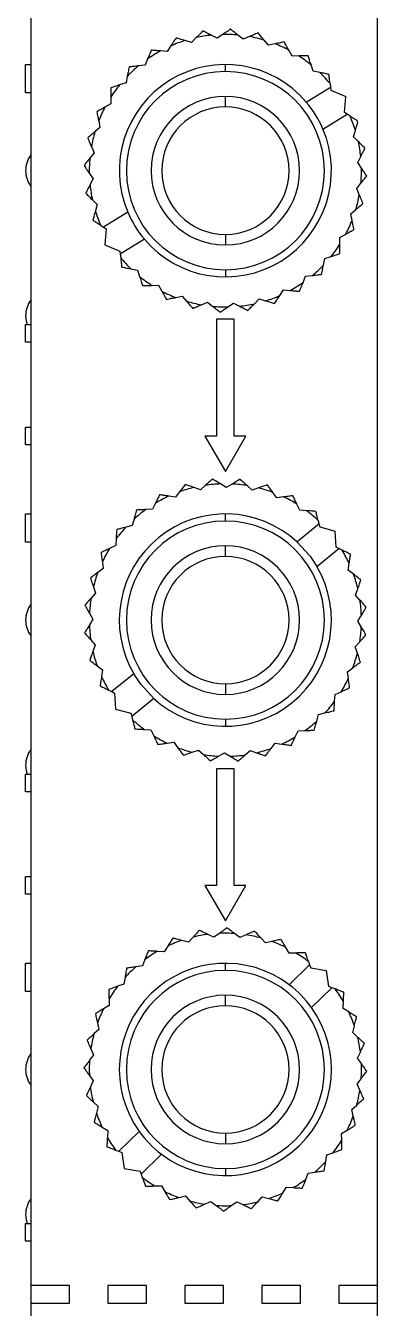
# Model space of a CAD drawing. Extents: x 280 to 292, y 410 to 538.
# Drawn here: x 282.21 to 292.16, y 473.71 to 509.96 of the extents above; entities that cross this region are included whole.
import ezdxf

# ---------------------------------------------------------------- set-up
doc = ezdxf.new("R2010")
doc.units = 0
doc.layers.get('0').update_dxf_attribs({"linetype": 'CONTINUOUS'})

msp = doc.modelspace()

# ---------------------------------------------------------------- linework, layer by layer
at = {"color": 7, "linetype": 'CONTINUOUS'}
for p, q in [((282.356, 535.114), (282.356, 474.364)), ((292.156, 474.364), (292.156, 535.114)), ((287.625, 509.607), (287.456, 509.693)), ((287.783, 509.713), (287.625, 509.607)), ((288.36, 509.58), (288.21, 509.697)), ((286.316, 509.392), (286.21, 509.234)), ((286.9, 509.49), (286.716, 509.541)), ((287.033, 509.625), (286.9, 509.49)), ((288.535, 509.653), (288.36, 509.58)), ((289.075, 509.41), (288.952, 509.554)), ((289.262, 509.448), (289.075, 509.41)), ((285.657, 509.024), (285.585, 508.848)), ((286.21, 509.234), (286.021, 509.248)), ((289.744, 509.104), (289.65, 509.27)), ((289.934, 509.105), (289.744, 509.104)), ((282.206, 508.064), (282.206, 508.864)), ((282.206, 508.864), (282.356, 508.864)), ((285.585, 508.848), (285.396, 508.825)), ((287.856, 508.664), (287.856, 508.864)), ((290.339, 508.673), (290.28, 508.854)), ((290.526, 508.637), (290.339, 508.673)), ((285.046, 508.348), (284.865, 508.289)), ((285.082, 508.534), (285.046, 508.348)), ((290.145, 507.803), (290.829, 508.225)), ((290.817, 508.324), (290.829, 508.225)), ((290.829, 508.225), (290.84, 508.135)), ((282.356, 508.064), (282.206, 508.064)), ((284.615, 507.942), (284.616, 507.752)), ((287.856, 507.664), (287.856, 507.964)), ((290.84, 508.135), (291.261, 507.962)), ((291.225, 507.509), (291.261, 507.962)), ((284.616, 507.752), (284.45, 507.659)), ((291.301, 507.459), (291.225, 507.509)), ((284.272, 507.27), (284.309, 507.083)), ((290.617, 507.037), (291.301, 507.459)), ((291.384, 507.404), (291.301, 507.459)), ((284.309, 507.083), (284.165, 506.96)), ((291.482, 506.82), (291.533, 507.003)), ((291.617, 506.686), (291.482, 506.82)), ((284.066, 506.544), (284.14, 506.368)), ((284.14, 506.368), (284.022, 506.219)), ((291.599, 506.094), (291.685, 506.264)), ((291.705, 505.936), (291.599, 506.094)), ((284.006, 505.791), (284.113, 505.633)), ((284.113, 505.633), (284.026, 505.464)), ((291.572, 505.359), (291.689, 505.509)), ((291.645, 505.184), (291.572, 505.359)), ((284.094, 505.042), (284.23, 504.908)), ((284.23, 504.908), (284.178, 504.725)), ((285.094, 504.691), (284.41, 504.269)), ((291.402, 504.644), (291.546, 504.768)), ((291.44, 504.458), (291.402, 504.644)), ((284.327, 504.324), (284.41, 504.269)), ((284.41, 504.269), (284.486, 504.219)), ((284.486, 504.219), (284.45, 503.765)), ((285.567, 503.924), (284.882, 503.503)), ((287.856, 504.064), (287.856, 503.764)), ((291.096, 503.976), (291.262, 504.069)), ((291.096, 503.785), (291.096, 503.976)), ((284.45, 503.765), (284.871, 503.593)), ((284.871, 503.593), (284.882, 503.503)), ((284.882, 503.503), (284.894, 503.404)), ((290.629, 503.193), (290.665, 503.38)), ((290.665, 503.38), (290.846, 503.439)), ((285.185, 503.091), (285.372, 503.054)), ((285.372, 503.054), (285.431, 502.873)), ((287.856, 503.064), (287.856, 502.864)), ((290.054, 502.703), (290.127, 502.88)), ((290.127, 502.88), (290.315, 502.902)), ((285.777, 502.623), (285.968, 502.624)), ((285.968, 502.624), (286.061, 502.458)), ((289.396, 502.335), (289.501, 502.494)), ((289.501, 502.494), (289.69, 502.479)), ((286.45, 502.28), (286.636, 502.318)), ((286.636, 502.318), (286.76, 502.173)), ((287.176, 502.074), (287.351, 502.148)), ((287.351, 502.148), (287.501, 502.03)), ((287.928, 502.014), (288.086, 502.121)), ((288.086, 502.121), (288.255, 502.035)), ((288.678, 502.103), (288.812, 502.238)), ((288.812, 502.238), (288.995, 502.186)), ((282.206, 501.014), (282.206, 501.514)), ((282.206, 501.514), (282.356, 501.514)), ((288.106, 501.664), (287.606, 501.664)), ((287.606, 501.664), (287.606, 498.364)), ((288.106, 498.364), (288.106, 501.664)), ((282.356, 501.014), (282.206, 501.014)), ((282.206, 498.114), (282.206, 498.614)), ((282.206, 498.614), (282.356, 498.614)), ((282.356, 498.114), (282.206, 498.114)), ((287.606, 498.364), (287.278, 498.364)), ((287.278, 498.364), (287.856, 497.364)), ((287.856, 497.364), (288.433, 498.364)), ((288.433, 498.364), (288.106, 498.364)), ((287.294, 496.972), (287.151, 496.847)), ((287.883, 496.914), (287.719, 497.011)), ((288.047, 497.009), (287.883, 496.914)), ((286.446, 496.639), (286.257, 496.666)), ((286.561, 496.79), (286.446, 496.639)), ((287.151, 496.847), (286.971, 496.911)), ((288.614, 496.836), (288.473, 496.964)), ((288.794, 496.898), (288.614, 496.836)), ((289.316, 496.618), (289.202, 496.771)), ((289.504, 496.643), (289.316, 496.618)), ((285.795, 496.297), (285.605, 496.287)), ((285.879, 496.467), (285.795, 496.297)), ((289.961, 496.267), (289.88, 496.439)), ((290.151, 496.254), (289.961, 496.267)), ((282.206, 495.364), (282.206, 496.164)), ((282.206, 496.164), (282.356, 496.164)), ((285.272, 496.018), (285.223, 495.834)), ((287.856, 495.964), (287.856, 496.164)), ((289.879, 495.379), (290.504, 495.884)), ((290.48, 495.981), (290.504, 495.884)), ((290.504, 495.884), (290.526, 495.796)), ((285.223, 495.834), (285.039, 495.788)), ((290.526, 495.796), (290.966, 495.679)), ((290.989, 495.225), (290.966, 495.679)), ((282.356, 495.364), (282.206, 495.364)), ((284.753, 495.27), (284.581, 495.188)), ((284.765, 495.459), (284.753, 495.27)), ((287.856, 494.964), (287.856, 495.264)), ((290.445, 494.679), (291.07, 495.184)), ((291.07, 495.184), (290.989, 495.225)), ((291.159, 495.141), (291.07, 495.184)), ((284.376, 494.812), (284.401, 494.624)), ((284.401, 494.624), (284.249, 494.51)), ((291.33, 494.574), (291.358, 494.762)), ((291.481, 494.458), (291.33, 494.574)), ((284.122, 494.102), (284.183, 493.922)), ((284.183, 493.922), (284.055, 493.781)), ((291.539, 493.869), (291.603, 494.048)), ((291.664, 493.726), (291.539, 493.869)), ((284.01, 493.356), (284.106, 493.191)), ((284.106, 493.191), (284.008, 493.028)), ((291.605, 493.137), (291.703, 493.3)), ((291.701, 492.972), (291.605, 493.137)), ((284.047, 492.602), (284.172, 492.459)), ((284.172, 492.459), (284.108, 492.28)), ((291.528, 492.406), (291.656, 492.547)), ((291.59, 492.226), (291.528, 492.406)), ((284.23, 491.869), (284.381, 491.754)), ((284.381, 491.754), (284.353, 491.566)), ((285.266, 491.649), (284.641, 491.143)), ((291.31, 491.704), (291.462, 491.817)), ((291.335, 491.515), (291.31, 491.704)), ((284.552, 491.187), (284.641, 491.143)), ((287.856, 491.364), (287.856, 491.064)), ((284.641, 491.143), (284.723, 491.103)), ((284.723, 491.103), (284.745, 490.649)), ((285.832, 490.949), (285.207, 490.443)), ((290.946, 490.868), (290.958, 491.058)), ((290.958, 491.058), (291.13, 491.139)), ((284.745, 490.649), (285.185, 490.531)), ((285.185, 490.531), (285.207, 490.443)), ((290.439, 490.309), (290.488, 490.493)), ((290.488, 490.493), (290.673, 490.539)), ((285.207, 490.443), (285.231, 490.347)), ((287.856, 490.364), (287.856, 490.164)), ((285.56, 490.073), (285.75, 490.061)), ((285.75, 490.061), (285.831, 489.889)), ((289.832, 489.86), (289.916, 490.031)), ((289.916, 490.031), (290.106, 490.04)), ((286.207, 489.685), (286.396, 489.71)), ((286.396, 489.71), (286.509, 489.557)), ((286.917, 489.43), (287.097, 489.491)), ((287.097, 489.491), (287.239, 489.364)), ((287.664, 489.319), (287.828, 489.414)), ((287.828, 489.414), (287.992, 489.316)), ((288.418, 489.355), (288.561, 489.481)), ((288.561, 489.481), (288.74, 489.417)), ((289.15, 489.538), (289.266, 489.689)), ((289.266, 489.689), (289.454, 489.661)), ((282.206, 488.314), (282.206, 488.814)), ((282.206, 488.814), (282.356, 488.814)), ((287.606, 488.964), (287.606, 485.664)), ((288.106, 488.964), (287.606, 488.964)), ((288.106, 485.664), (288.106, 488.964)), ((282.356, 488.314), (282.206, 488.314)), ((282.206, 485.414), (282.206, 485.914)), ((282.206, 485.914), (282.356, 485.914)), ((282.356, 485.414), (282.206, 485.414)), ((287.606, 485.664), (287.278, 485.664)), ((287.278, 485.664), (287.856, 484.664)), ((287.856, 484.664), (288.433, 485.664)), ((288.433, 485.664), (288.106, 485.664)), ((287.688, 484.31), (287.533, 484.2)), ((288.268, 484.191), (288.116, 484.305)), ((286.229, 483.953), (286.128, 483.792)), ((286.81, 484.065), (286.626, 484.112)), ((286.941, 484.204), (286.81, 484.065)), ((287.533, 484.2), (287.361, 484.282)), ((288.442, 484.269), (288.268, 484.191)), ((288.987, 484.039), (288.86, 484.18)), ((289.173, 484.081), (288.987, 484.039)), ((285.579, 483.569), (285.512, 483.391)), ((286.128, 483.792), (285.938, 483.802)), ((289.663, 483.749), (289.566, 483.913)), ((289.853, 483.755), (289.663, 483.749)), ((282.206, 482.664), (282.206, 483.464)), ((282.206, 483.464), (282.356, 483.464)), ((285.512, 483.391), (285.323, 483.364)), ((287.856, 483.264), (287.856, 483.464)), ((289.664, 482.858), (290.239, 483.419)), ((290.206, 483.513), (290.239, 483.419)), ((290.239, 483.419), (290.269, 483.334)), ((290.269, 483.334), (290.718, 483.258)), ((290.783, 482.808), (290.718, 483.258)), ((284.986, 482.877), (284.806, 482.814)), ((285.017, 483.065), (284.986, 482.877)), ((282.356, 482.664), (282.206, 482.664)), ((287.856, 482.264), (287.856, 482.564)), ((290.292, 482.214), (290.868, 482.775)), ((290.868, 482.775), (290.783, 482.808)), ((290.961, 482.74), (290.868, 482.775)), ((284.57, 482.271), (284.406, 482.174)), ((284.564, 482.461), (284.57, 482.271)), ((291.184, 482.192), (291.194, 482.382)), ((291.345, 482.09), (291.184, 482.192)), ((284.238, 481.781), (284.28, 481.595)), ((284.28, 481.595), (284.139, 481.468)), ((291.457, 481.509), (291.504, 481.693)), ((291.595, 481.378), (291.457, 481.509)), ((284.05, 481.05), (284.128, 480.876)), ((284.128, 480.876), (284.014, 480.724)), ((291.592, 480.786), (291.674, 480.958)), ((291.702, 480.631), (291.592, 480.786)), ((284.009, 480.296), (284.119, 480.141)), ((284.119, 480.141), (284.037, 479.97)), ((291.583, 480.051), (291.697, 480.204)), ((291.661, 479.878), (291.583, 480.051)), ((284.116, 479.549), (284.254, 479.419)), ((284.254, 479.419), (284.207, 479.234)), ((291.431, 479.332), (291.572, 479.459)), ((291.473, 479.147), (291.431, 479.332)), ((284.366, 478.837), (284.527, 478.736)), ((284.527, 478.736), (284.517, 478.546)), ((285.419, 478.714), (284.843, 478.152)), ((287.856, 478.664), (287.856, 478.364)), ((291.141, 478.656), (291.305, 478.753)), ((291.147, 478.466), (291.141, 478.656)), ((284.751, 478.188), (284.843, 478.152)), ((284.843, 478.152), (284.928, 478.12)), ((284.928, 478.12), (284.993, 477.67)), ((286.047, 478.07), (285.472, 477.508)), ((290.694, 477.862), (290.725, 478.05)), ((290.725, 478.05), (290.905, 478.113)), ((284.993, 477.67), (285.442, 477.594)), ((285.442, 477.594), (285.472, 477.508)), ((285.472, 477.508), (285.505, 477.414)), ((287.856, 477.664), (287.856, 477.464)), ((290.132, 477.359), (290.199, 477.537)), ((290.199, 477.537), (290.388, 477.564)), ((285.858, 477.173), (286.048, 477.178)), ((286.048, 477.178), (286.145, 477.014)), ((289.482, 476.974), (289.583, 477.135)), ((289.583, 477.135), (289.773, 477.125)), ((286.538, 476.846), (286.724, 476.889)), ((286.724, 476.889), (286.851, 476.747)), ((287.269, 476.659), (287.443, 476.737)), ((287.443, 476.737), (287.595, 476.623)), ((288.023, 476.617), (288.178, 476.728)), ((288.178, 476.728), (288.35, 476.646)), ((288.77, 476.724), (288.901, 476.862)), ((288.901, 476.862), (289.085, 476.815)), ((282.206, 475.614), (282.206, 476.114)), ((282.206, 476.114), (282.356, 476.114)), ((282.356, 475.614), (282.206, 475.614)), ((283.444, 474.364), (282.356, 474.364)), ((282.356, 474.364), (282.356, 473.864)), ((283.444, 473.864), (283.444, 474.364)), ((285.622, 474.364), (284.533, 474.364)), ((284.533, 474.364), (284.533, 473.864)), ((285.622, 473.864), (285.622, 474.364)), ((287.8, 474.364), (286.711, 474.364)), ((286.711, 474.364), (286.711, 473.864)), ((287.8, 473.864), (287.8, 474.364)), ((289.978, 474.364), (288.889, 474.364)), ((288.889, 474.364), (288.889, 473.864)), ((289.978, 473.864), (289.978, 474.364)), ((292.156, 474.364), (291.067, 474.364)), ((291.067, 474.364), (291.067, 473.864)), ((292.156, 473.864), (292.156, 474.364)), ((282.356, 473.864), (283.444, 473.864)), ((282.356, 473.864), (282.356, 413.114)), ((284.533, 473.864), (285.622, 473.864)), ((286.711, 473.864), (287.8, 473.864)), ((288.889, 473.864), (289.978, 473.864)), ((291.067, 473.864), (292.156, 473.864)), ((292.156, 413.114), (292.156, 473.864))]:
    msp.add_line(p, q, dxfattribs=at)
at = {"color": 7, "linetype": 'CONTINUOUS', "flags": 128}
for points in [[(282.206, 501.764), (282.22, 501.617), (282.248, 501.514)], [(289.879, 495.379), (290.25, 494.972), (290.445, 494.679)], [(285.832, 490.949), (285.462, 491.356), (285.266, 491.649)], [(282.206, 489.064), (282.22, 488.917), (282.248, 488.814)], [(282.206, 476.364), (282.22, 476.217), (282.248, 476.114)]]:
    msp.add_lwpolyline(points, dxfattribs=at)
at = {"color": 7, "linetype": 'CONTINUOUS'}
for centre, radius, start, end in [((287.856, 505.864), 3.85, 95.9617, 102.3295), ((287.856, 505.864), 3.85, 84.7117, 91.0795), ((287.856, 505.864), 3.85, 107.2117, 113.5795), ((287.856, 505.864), 3.85, 73.4617, 79.8295), ((287.856, 505.864), 3.85, 62.2117, 68.5795), ((287.856, 505.864), 3.85, 118.4617, 124.8295), ((287.856, 505.864), 3.85, 50.9617, 57.3295), ((287.856, 505.864), 3, 40.2725, 203.0186), ((287.856, 505.864), 2.8, 90, 270), ((287.856, 505.864), 3.85, 129.7117, 136.0795), ((287.856, 505.864), 2.8, 270, 90), ((287.856, 505.864), 3.85, 39.7117, 46.0795), ((287.856, 505.864), 3.85, 140.9617, 147.3295), ((287.856, 505.864), 2.1, 90, 270), ((287.856, 505.864), 2.1, 270, 90), ((287.856, 505.864), 3.85, 152.2117, 158.5795), ((287.856, 505.864), 1.8, 90, 270), ((287.856, 505.864), 1.8, 270, 90), ((287.856, 505.864), 3, 23.0186, 40.2725), ((287.856, 505.864), 3.85, 17.2117, 23.5795), ((287.856, 505.864), 3.85, 163.4617, 169.8295), ((287.856, 505.864), 3, 220.2725, 23.0186), ((287.856, 505.864), 3.85, 5.9617, 12.3295), ((282.956, 505.864), 0.75, 143.1301, 180), ((287.856, 505.864), 3.85, 174.7117, 181.0795), ((282.956, 505.864), 0.75, 180, 216.8699), ((287.856, 505.864), 3.85, 354.7117, 1.0795), ((287.856, 505.864), 3.85, 185.9617, 192.3295), ((287.856, 505.864), 3.85, 343.4617, 349.8295), ((287.856, 505.864), 3.85, 197.2117, 203.5795), ((287.856, 505.864), 3, 203.0186, 220.2725), ((287.856, 505.864), 3.85, 332.2117, 338.5795), ((287.856, 505.864), 3.85, 320.9617, 327.3295), ((287.856, 505.864), 3.85, 219.7117, 226.0795), ((287.856, 505.864), 3.85, 309.7117, 316.0795), ((287.856, 505.864), 3.85, 230.9617, 237.3295), ((287.856, 505.864), 3.85, 242.2117, 248.5795), ((287.856, 505.864), 3.85, 298.4617, 304.8295), ((282.956, 501.764), 0.75, 143.1301, 180), ((287.856, 505.864), 3.85, 253.4617, 259.8295), ((287.856, 505.864), 3.85, 275.9617, 282.3295), ((287.856, 505.864), 3.85, 287.2117, 293.5795), ((287.856, 505.864), 3.85, 264.7117, 271.0795), ((287.856, 493.164), 3.85, 92.0272, 98.3949), ((287.856, 493.164), 3.85, 80.7772, 87.1449), ((287.856, 493.164), 3.85, 114.5272, 120.8949), ((287.856, 493.164), 3.85, 103.2772, 109.6449), ((287.856, 493.164), 3.85, 69.5272, 75.8949), ((287.856, 493.164), 3.85, 58.2772, 64.6449), ((287.856, 493.164), 3.85, 125.7772, 132.1449), ((287.856, 493.164), 3.85, 47.0272, 53.3949), ((287.856, 493.164), 3, 47.588, 210.3341), ((287.856, 493.164), 2.8, 90, 270), ((287.856, 493.164), 2.8, 270, 90), ((287.856, 493.164), 3.85, 137.0272, 143.3949), ((287.856, 493.164), 3.85, 148.2772, 154.6449), ((287.856, 493.164), 2.1, 90, 270), ((287.856, 493.164), 2.1, 270, 90), ((287.856, 493.164), 1.8, 90, 270), ((287.856, 493.164), 1.8, 270, 90), ((287.856, 493.164), 3.85, 24.5272, 30.8949), ((287.856, 493.164), 3.85, 159.5272, 165.8949), ((287.856, 493.164), 3, 227.588, 30.3341), ((287.856, 493.164), 3.85, 13.2772, 19.6449), ((287.856, 493.164), 3.85, 170.7772, 177.1449), ((287.856, 493.164), 3.85, 2.0272, 8.3949), ((282.956, 493.164), 0.75, 143.1301, 180), ((282.956, 493.164), 0.75, 180, 216.8699), ((287.856, 493.164), 3.85, 182.0272, 188.3949), ((287.856, 493.164), 3.85, 350.7772, 357.1449), ((287.856, 493.164), 3.85, 193.2772, 199.6449), ((287.856, 493.164), 3.85, 339.5272, 345.8949), ((287.856, 493.164), 3.85, 204.5272, 210.8949), ((287.856, 493.164), 3.85, 328.2772, 334.6449), ((287.856, 493.164), 3.85, 317.0272, 323.3949), ((287.856, 493.164), 3.85, 227.0272, 233.3949), ((287.856, 493.164), 3.85, 305.7772, 312.1449), ((287.856, 493.164), 3.85, 238.2772, 244.6449), ((287.856, 493.164), 3.85, 294.5272, 300.8949), ((282.956, 489.064), 0.75, 143.1301, 180), ((287.856, 493.164), 3.85, 249.5272, 255.8949), ((287.856, 493.164), 3.85, 260.7772, 267.1449), ((287.856, 493.164), 3.85, 283.2772, 289.6449), ((287.856, 493.164), 3.85, 272.0272, 278.3949), ((287.856, 480.464), 3.85, 86.1256, 92.4933), ((287.856, 480.464), 3.85, 108.6256, 114.9933), ((287.856, 480.464), 3.85, 97.3756, 103.7433), ((287.856, 480.464), 3.85, 74.8756, 81.2433), ((287.856, 480.464), 3.85, 63.6256, 69.9933), ((287.856, 480.464), 3.85, 119.8756, 126.2433), ((287.856, 480.464), 3.85, 52.3756, 58.7433), ((287.856, 480.464), 3, 52.9364, 215.6825), ((287.856, 480.464), 3.85, 131.1256, 137.4933), ((287.856, 480.464), 2.8, 90, 270), ((287.856, 480.464), 2.8, 270, 90), ((287.856, 480.464), 3, 35.6825, 52.9364), ((287.856, 480.464), 3.85, 142.3756, 148.7433), ((287.856, 480.464), 2.1, 90, 270), ((287.856, 480.464), 2.1, 270, 90), ((287.856, 480.464), 3.85, 29.8756, 36.2433), ((287.856, 480.464), 3.85, 153.6256, 159.9933), ((287.856, 480.464), 3, 232.9364, 35.6825), ((287.856, 480.464), 1.8, 90, 270), ((287.856, 480.464), 1.8, 270, 90), ((287.856, 480.464), 3.85, 18.6256, 24.9933), ((287.856, 480.464), 3.85, 164.8756, 171.2433), ((287.856, 480.464), 3.85, 7.3756, 13.7433), ((282.956, 480.464), 0.75, 143.1301, 180), ((287.856, 480.464), 3.85, 176.1256, 182.4933), ((282.956, 480.464), 0.75, 180, 216.8699), ((287.856, 480.464), 3.85, 356.1256, 2.4933), ((287.856, 480.464), 3.85, 187.3756, 193.7433), ((287.856, 480.464), 3.85, 344.8756, 351.2433), ((287.856, 480.464), 3.85, 198.6256, 204.9933), ((287.856, 480.464), 3.85, 333.6256, 339.9933), ((287.856, 480.464), 3.85, 209.8756, 216.2433), ((287.856, 480.464), 3, 215.6825, 232.9364), ((287.856, 480.464), 3.85, 322.3756, 328.7433), ((287.856, 480.464), 3.85, 311.1256, 317.4933), ((287.856, 480.464), 3.85, 232.3756, 238.7433), ((287.856, 480.464), 3.85, 299.8756, 306.2433), ((282.956, 476.364), 0.75, 143.1301, 180), ((287.856, 480.464), 3.85, 243.6256, 249.9933), ((287.856, 480.464), 3.85, 254.8756, 261.2433), ((287.856, 480.464), 3.85, 277.3756, 283.7433), ((287.856, 480.464), 3.85, 288.6256, 294.9933), ((287.856, 480.464), 3.85, 266.1256, 272.4933)]:
    msp.add_arc(centre, radius, start, end, dxfattribs=at)
for points, knots in [([(287.22, 509.813), (287.185, 509.778), (287.123, 509.716), (287.061, 509.652), (287.033, 509.625)], [0, 0, 0, 0, 0.565505, 1, 1, 1, 1]), ([(287.456, 509.693), (287.412, 509.715), (287.333, 509.756), (287.255, 509.795), (287.22, 509.813)], [0, 0, 0, 0, 0.554474, 1, 1, 1, 1]), ([(288.002, 509.861), (287.961, 509.833), (287.889, 509.784), (287.815, 509.735), (287.783, 509.713)], [0, 0, 0, 0, 0.565505, 1, 1, 1, 1]), ([(288.21, 509.697), (288.172, 509.728), (288.102, 509.783), (288.033, 509.837), (288.002, 509.861)], [0, 0, 0, 0, 0.554474, 1, 1, 1, 1]), ([(288.779, 509.756), (288.734, 509.736), (288.653, 509.703), (288.571, 509.668), (288.535, 509.653)], [0, 0, 0, 0, 0.565505, 1, 1, 1, 1]), ([(288.952, 509.554), (288.919, 509.592), (288.862, 509.659), (288.805, 509.726), (288.779, 509.756)], [0, 0, 0, 0, 0.5544743, 1, 1, 1, 1]), ([(286.462, 509.613), (286.434, 509.572), (286.386, 509.499), (286.337, 509.425), (286.316, 509.392)], [0, 0, 0, 0, 0.565505, 1, 1, 1, 1]), ([(286.716, 509.541), (286.669, 509.555), (286.583, 509.579), (286.499, 509.602), (286.462, 509.613)], [0, 0, 0, 0, 0.554474, 1, 1, 1, 1]), ([(289.521, 509.501), (289.472, 509.491), (289.387, 509.473), (289.299, 509.456), (289.262, 509.448)], [0, 0, 0, 0, 0.565505, 1, 1, 1, 1]), ([(289.65, 509.27), (289.626, 509.313), (289.583, 509.39), (289.54, 509.467), (289.521, 509.501)], [0, 0, 0, 0, 0.554474, 1, 1, 1, 1]), ([(285.757, 509.269), (285.738, 509.223), (285.705, 509.142), (285.671, 509.06), (285.657, 509.024)], [0, 0, 0, 0, 0.565505, 1, 1, 1, 1]), ([(286.021, 509.248), (285.972, 509.252), (285.883, 509.259), (285.796, 509.266), (285.757, 509.269)], [0, 0, 0, 0, 0.554474, 1, 1, 1, 1]), ([(290.198, 509.106), (290.149, 509.106), (290.061, 509.105), (289.972, 509.105), (289.934, 509.105)], [0, 0, 0, 0, 0.565505, 1, 1, 1, 1]), ([(290.28, 508.854), (290.265, 508.901), (290.238, 508.985), (290.211, 509.069), (290.198, 509.106)], [0, 0, 0, 0, 0.5544743, 1, 1, 1, 1]), ([(285.133, 508.794), (285.123, 508.746), (285.107, 508.66), (285.09, 508.572), (285.082, 508.534)], [0, 0, 0, 0, 0.5655049, 1, 1, 1, 1]), ([(285.396, 508.825), (285.347, 508.82), (285.259, 508.809), (285.172, 508.799), (285.133, 508.794)], [0, 0, 0, 0, 0.554474, 1, 1, 1, 1]), ([(290.786, 508.586), (290.737, 508.596), (290.651, 508.613), (290.564, 508.63), (290.526, 508.637)], [0, 0, 0, 0, 0.565505, 1, 1, 1, 1]), ([(290.817, 508.324), (290.811, 508.373), (290.801, 508.461), (290.791, 508.548), (290.786, 508.586)], [0, 0, 0, 0, 0.554474, 1, 1, 1, 1]), ([(284.865, 508.289), (284.818, 508.273), (284.734, 508.246), (284.651, 508.219), (284.614, 508.207)], [0, 0, 0, 0, 0.554474, 1, 1, 1, 1]), ([(284.614, 508.207), (284.614, 508.157), (284.614, 508.07), (284.615, 507.981), (284.615, 507.942)], [0, 0, 0, 0, 0.565505, 1, 1, 1, 1]), ([(284.45, 507.659), (284.407, 507.635), (284.329, 507.591), (284.253, 507.548), (284.219, 507.529)], [0, 0, 0, 0, 0.554474, 1, 1, 1, 1]), ([(284.219, 507.529), (284.229, 507.481), (284.246, 507.395), (284.264, 507.308), (284.272, 507.27)], [0, 0, 0, 0, 0.565505, 1, 1, 1, 1]), ([(291.605, 507.258), (291.564, 507.285), (291.49, 507.333), (291.416, 507.383), (291.384, 507.404)], [0, 0, 0, 0, 0.565505, 1, 1, 1, 1]), ([(291.533, 507.003), (291.547, 507.05), (291.571, 507.136), (291.594, 507.22), (291.605, 507.258)], [0, 0, 0, 0, 0.554474, 1, 1, 1, 1]), ([(284.165, 506.96), (284.127, 506.928), (284.06, 506.87), (283.993, 506.813), (283.964, 506.788)], [0, 0, 0, 0, 0.5544743, 1, 1, 1, 1]), ([(283.964, 506.788), (283.983, 506.742), (284.017, 506.661), (284.051, 506.579), (284.066, 506.544)], [0, 0, 0, 0, 0.565505, 1, 1, 1, 1]), ([(291.805, 506.5), (291.77, 506.534), (291.707, 506.596), (291.644, 506.659), (291.617, 506.686)], [0, 0, 0, 0, 0.565505, 1, 1, 1, 1]), ([(291.685, 506.264), (291.707, 506.308), (291.747, 506.387), (291.787, 506.465), (291.805, 506.5)], [0, 0, 0, 0, 0.554474, 1, 1, 1, 1]), ([(284.022, 506.219), (283.992, 506.18), (283.937, 506.11), (283.882, 506.041), (283.858, 506.011)], [0, 0, 0, 0, 0.554474, 1, 1, 1, 1]), ([(283.858, 506.011), (283.886, 505.97), (283.935, 505.897), (283.985, 505.823), (284.006, 505.791)], [0, 0, 0, 0, 0.565505, 1, 1, 1, 1]), ([(291.689, 505.509), (291.72, 505.548), (291.775, 505.617), (291.829, 505.686), (291.853, 505.717)], [0, 0, 0, 0, 0.554474, 1, 1, 1, 1]), ([(291.853, 505.717), (291.825, 505.758), (291.776, 505.831), (291.726, 505.904), (291.705, 505.936)], [0, 0, 0, 0, 0.565505, 1, 1, 1, 1]), ([(284.026, 505.464), (284.004, 505.42), (283.964, 505.341), (283.924, 505.263), (283.906, 505.228)], [0, 0, 0, 0, 0.554474, 1, 1, 1, 1]), ([(283.906, 505.228), (283.942, 505.193), (284.004, 505.131), (284.067, 505.069), (284.094, 505.042)], [0, 0, 0, 0, 0.5655049, 1, 1, 1, 1]), ([(291.747, 504.94), (291.728, 504.986), (291.694, 505.066), (291.66, 505.148), (291.645, 505.184)], [0, 0, 0, 0, 0.565505, 1, 1, 1, 1]), ([(284.178, 504.725), (284.165, 504.677), (284.141, 504.592), (284.117, 504.507), (284.106, 504.47)], [0, 0, 0, 0, 0.554474, 1, 1, 1, 1]), ([(291.546, 504.768), (291.584, 504.8), (291.651, 504.858), (291.718, 504.915), (291.747, 504.94)], [0, 0, 0, 0, 0.5544743, 1, 1, 1, 1]), ([(284.106, 504.47), (284.148, 504.442), (284.221, 504.394), (284.295, 504.345), (284.327, 504.324)], [0, 0, 0, 0, 0.565505, 1, 1, 1, 1]), ([(291.492, 504.198), (291.483, 504.247), (291.465, 504.333), (291.447, 504.42), (291.44, 504.458)], [0, 0, 0, 0, 0.565505, 1, 1, 1, 1]), ([(291.262, 504.069), (291.305, 504.093), (291.382, 504.136), (291.458, 504.179), (291.492, 504.198)], [0, 0, 0, 0, 0.554474, 1, 1, 1, 1]), ([(290.846, 503.439), (290.893, 503.454), (290.977, 503.482), (291.061, 503.509), (291.098, 503.521)], [0, 0, 0, 0, 0.554474, 1, 1, 1, 1]), ([(291.098, 503.521), (291.097, 503.57), (291.097, 503.658), (291.097, 503.747), (291.096, 503.785)], [0, 0, 0, 0, 0.565505, 1, 1, 1, 1]), ([(284.894, 503.404), (284.9, 503.355), (284.91, 503.267), (284.921, 503.18), (284.925, 503.141)], [0, 0, 0, 0, 0.554474, 1, 1, 1, 1]), ([(284.925, 503.141), (284.974, 503.132), (285.06, 503.115), (285.147, 503.098), (285.185, 503.091)], [0, 0, 0, 0, 0.5655049, 1, 1, 1, 1]), ([(290.578, 502.933), (290.588, 502.982), (290.604, 503.068), (290.621, 503.155), (290.629, 503.193)], [0, 0, 0, 0, 0.565505, 1, 1, 1, 1]), ([(285.431, 502.873), (285.446, 502.827), (285.473, 502.742), (285.501, 502.659), (285.513, 502.622)], [0, 0, 0, 0, 0.554474, 1, 1, 1, 1]), ([(290.315, 502.902), (290.364, 502.908), (290.453, 502.918), (290.54, 502.929), (290.578, 502.933)], [0, 0, 0, 0, 0.554474, 1, 1, 1, 1]), ([(285.513, 502.622), (285.562, 502.622), (285.65, 502.622), (285.739, 502.623), (285.777, 502.623)], [0, 0, 0, 0, 0.565505, 1, 1, 1, 1]), ([(286.061, 502.458), (286.085, 502.415), (286.128, 502.337), (286.171, 502.261), (286.19, 502.227)], [0, 0, 0, 0, 0.554474, 1, 1, 1, 1]), ([(289.69, 502.479), (289.739, 502.475), (289.828, 502.468), (289.915, 502.462), (289.954, 502.459)], [0, 0, 0, 0, 0.554474, 1, 1, 1, 1]), ([(289.954, 502.459), (289.973, 502.504), (290.006, 502.585), (290.04, 502.668), (290.054, 502.703)], [0, 0, 0, 0, 0.565505, 1, 1, 1, 1]), ([(286.19, 502.227), (286.239, 502.237), (286.325, 502.254), (286.412, 502.272), (286.45, 502.28)], [0, 0, 0, 0, 0.565505, 1, 1, 1, 1]), ([(286.76, 502.173), (286.792, 502.136), (286.849, 502.068), (286.906, 502.002), (286.932, 501.972)], [0, 0, 0, 0, 0.554474, 1, 1, 1, 1]), ([(286.932, 501.972), (286.977, 501.991), (287.058, 502.025), (287.14, 502.059), (287.176, 502.074)], [0, 0, 0, 0, 0.565505, 1, 1, 1, 1]), ([(288.491, 501.915), (288.526, 501.95), (288.588, 502.012), (288.65, 502.075), (288.678, 502.103)], [0, 0, 0, 0, 0.565505, 1, 1, 1, 1]), ([(288.995, 502.186), (289.042, 502.173), (289.128, 502.149), (289.212, 502.125), (289.25, 502.115)], [0, 0, 0, 0, 0.554474, 1, 1, 1, 1]), ([(289.25, 502.115), (289.277, 502.156), (289.325, 502.229), (289.374, 502.303), (289.396, 502.335)], [0, 0, 0, 0, 0.565505, 1, 1, 1, 1]), ([(287.501, 502.03), (287.539, 502), (287.609, 501.945), (287.678, 501.891), (287.709, 501.866)], [0, 0, 0, 0, 0.5544743, 1, 1, 1, 1]), ([(287.709, 501.866), (287.75, 501.894), (287.822, 501.943), (287.896, 501.993), (287.928, 502.014)], [0, 0, 0, 0, 0.565505, 1, 1, 1, 1]), ([(288.255, 502.035), (288.299, 502.012), (288.379, 501.972), (288.457, 501.932), (288.491, 501.915)], [0, 0, 0, 0, 0.554474, 1, 1, 1, 1]), ([(286.722, 497), (286.692, 496.96), (286.639, 496.891), (286.585, 496.82), (286.561, 496.79)], [0, 0, 0, 0, 0.565505, 1, 1, 1, 1]), ([(286.971, 496.911), (286.925, 496.927), (286.841, 496.957), (286.759, 496.987), (286.722, 497)], [0, 0, 0, 0, 0.554474, 1, 1, 1, 1]), ([(287.492, 497.147), (287.455, 497.115), (287.389, 497.057), (287.323, 496.998), (287.294, 496.972)], [0, 0, 0, 0, 0.565505, 1, 1, 1, 1]), ([(287.719, 497.011), (287.677, 497.037), (287.601, 497.082), (287.526, 497.127), (287.492, 497.147)], [0, 0, 0, 0, 0.5544743, 1, 1, 1, 1]), ([(288.276, 497.142), (288.234, 497.117), (288.158, 497.073), (288.081, 497.028), (288.047, 497.009)], [0, 0, 0, 0, 0.565505, 1, 1, 1, 1]), ([(288.473, 496.964), (288.436, 496.997), (288.37, 497.057), (288.305, 497.115), (288.276, 497.142)], [0, 0, 0, 0, 0.554474, 1, 1, 1, 1]), ([(289.044, 496.983), (288.997, 496.967), (288.915, 496.939), (288.83, 496.91), (288.794, 496.898)], [0, 0, 0, 0, 0.565505, 1, 1, 1, 1]), ([(289.202, 496.771), (289.173, 496.81), (289.12, 496.881), (289.068, 496.952), (289.044, 496.983)], [0, 0, 0, 0, 0.554474, 1, 1, 1, 1]), ([(285.996, 496.705), (285.974, 496.661), (285.935, 496.582), (285.896, 496.502), (285.879, 496.467)], [0, 0, 0, 0, 0.565505, 1, 1, 1, 1]), ([(286.257, 496.666), (286.209, 496.674), (286.121, 496.686), (286.034, 496.699), (285.996, 496.705)], [0, 0, 0, 0, 0.554474, 1, 1, 1, 1]), ([(289.767, 496.678), (289.718, 496.671), (289.631, 496.66), (289.543, 496.648), (289.504, 496.643)], [0, 0, 0, 0, 0.565505, 1, 1, 1, 1]), ([(289.88, 496.439), (289.859, 496.483), (289.821, 496.563), (289.783, 496.642), (289.767, 496.678)], [0, 0, 0, 0, 0.554474, 1, 1, 1, 1]), ([(285.34, 496.274), (285.328, 496.226), (285.305, 496.142), (285.282, 496.056), (285.272, 496.018)], [0, 0, 0, 0, 0.565505, 1, 1, 1, 1]), ([(285.605, 496.287), (285.556, 496.285), (285.467, 496.28), (285.379, 496.276), (285.34, 496.274)], [0, 0, 0, 0, 0.554474, 1, 1, 1, 1]), ([(290.415, 496.237), (290.366, 496.241), (290.279, 496.246), (290.19, 496.252), (290.151, 496.254)], [0, 0, 0, 0, 0.565505, 1, 1, 1, 1]), ([(290.48, 495.981), (290.468, 496.028), (290.446, 496.115), (290.425, 496.2), (290.415, 496.237)], [0, 0, 0, 0, 0.554474, 1, 1, 1, 1]), ([(284.782, 495.724), (284.779, 495.674), (284.773, 495.587), (284.767, 495.498), (284.765, 495.459)], [0, 0, 0, 0, 0.565505, 1, 1, 1, 1]), ([(285.039, 495.788), (284.991, 495.776), (284.905, 495.754), (284.82, 495.733), (284.782, 495.724)], [0, 0, 0, 0, 0.554474, 1, 1, 1, 1]), ([(284.581, 495.188), (284.536, 495.167), (284.456, 495.129), (284.377, 495.091), (284.342, 495.075)], [0, 0, 0, 0, 0.554474, 1, 1, 1, 1]), ([(284.342, 495.075), (284.348, 495.026), (284.36, 494.939), (284.371, 494.851), (284.376, 494.812)], [0, 0, 0, 0, 0.565505, 1, 1, 1, 1]), ([(291.397, 495.024), (291.352, 495.046), (291.274, 495.084), (291.194, 495.124), (291.159, 495.141)], [0, 0, 0, 0, 0.565505, 1, 1, 1, 1]), ([(291.358, 494.762), (291.365, 494.811), (291.378, 494.899), (291.391, 494.985), (291.397, 495.024)], [0, 0, 0, 0, 0.554474, 1, 1, 1, 1]), ([(284.249, 494.51), (284.209, 494.481), (284.138, 494.428), (284.068, 494.376), (284.036, 494.353)], [0, 0, 0, 0, 0.5544743, 1, 1, 1, 1]), ([(291.692, 494.297), (291.652, 494.327), (291.583, 494.381), (291.512, 494.435), (291.481, 494.458)], [0, 0, 0, 0, 0.565505, 1, 1, 1, 1]), ([(284.036, 494.353), (284.052, 494.306), (284.081, 494.223), (284.109, 494.139), (284.122, 494.102)], [0, 0, 0, 0, 0.565505, 1, 1, 1, 1]), ([(291.603, 494.048), (291.619, 494.094), (291.649, 494.178), (291.679, 494.26), (291.692, 494.297)], [0, 0, 0, 0, 0.554474, 1, 1, 1, 1]), ([(284.055, 493.781), (284.022, 493.744), (283.963, 493.678), (283.904, 493.613), (283.878, 493.585)], [0, 0, 0, 0, 0.554474, 1, 1, 1, 1]), ([(291.839, 493.527), (291.806, 493.564), (291.749, 493.63), (291.69, 493.697), (291.664, 493.726)], [0, 0, 0, 0, 0.565505, 1, 1, 1, 1]), ([(283.878, 493.585), (283.903, 493.542), (283.946, 493.466), (283.991, 493.389), (284.01, 493.356)], [0, 0, 0, 0, 0.565505, 1, 1, 1, 1]), ([(291.703, 493.3), (291.728, 493.342), (291.774, 493.418), (291.819, 493.494), (291.839, 493.527)], [0, 0, 0, 0, 0.554474, 1, 1, 1, 1]), ([(284.008, 493.028), (283.983, 492.985), (283.937, 492.909), (283.892, 492.834), (283.872, 492.8)], [0, 0, 0, 0, 0.554474, 1, 1, 1, 1]), ([(283.872, 492.8), (283.905, 492.763), (283.963, 492.697), (284.021, 492.631), (284.047, 492.602)], [0, 0, 0, 0, 0.565505, 1, 1, 1, 1]), ([(291.656, 492.547), (291.689, 492.583), (291.748, 492.649), (291.807, 492.714), (291.833, 492.743)], [0, 0, 0, 0, 0.554474, 1, 1, 1, 1]), ([(291.833, 492.743), (291.809, 492.786), (291.765, 492.862), (291.72, 492.939), (291.701, 492.972)], [0, 0, 0, 0, 0.565505, 1, 1, 1, 1]), ([(284.108, 492.28), (284.092, 492.233), (284.062, 492.149), (284.033, 492.067), (284.02, 492.03)], [0, 0, 0, 0, 0.554474, 1, 1, 1, 1]), ([(284.02, 492.03), (284.059, 492), (284.128, 491.947), (284.199, 491.893), (284.23, 491.869)], [0, 0, 0, 0, 0.565505, 1, 1, 1, 1]), ([(291.462, 491.817), (291.502, 491.847), (291.573, 491.9), (291.644, 491.952), (291.675, 491.975)], [0, 0, 0, 0, 0.554474, 1, 1, 1, 1]), ([(291.675, 491.975), (291.659, 492.022), (291.631, 492.105), (291.602, 492.189), (291.59, 492.226)], [0, 0, 0, 0, 0.5655049, 1, 1, 1, 1]), ([(284.353, 491.566), (284.346, 491.517), (284.333, 491.429), (284.32, 491.342), (284.314, 491.304)], [0, 0, 0, 0, 0.554474, 1, 1, 1, 1]), ([(284.314, 491.304), (284.359, 491.282), (284.437, 491.243), (284.517, 491.204), (284.552, 491.187)], [0, 0, 0, 0, 0.565505, 1, 1, 1, 1]), ([(291.13, 491.139), (291.175, 491.16), (291.255, 491.199), (291.334, 491.236), (291.37, 491.253)], [0, 0, 0, 0, 0.554474, 1, 1, 1, 1]), ([(291.37, 491.253), (291.363, 491.302), (291.352, 491.389), (291.34, 491.477), (291.335, 491.515)], [0, 0, 0, 0, 0.565505, 1, 1, 1, 1]), ([(290.929, 490.604), (290.932, 490.653), (290.938, 490.741), (290.944, 490.829), (290.946, 490.868)], [0, 0, 0, 0, 0.565505, 1, 1, 1, 1]), ([(290.673, 490.539), (290.72, 490.551), (290.806, 490.573), (290.891, 490.594), (290.929, 490.604)], [0, 0, 0, 0, 0.554474, 1, 1, 1, 1]), ([(285.231, 490.347), (285.243, 490.299), (285.265, 490.213), (285.286, 490.128), (285.296, 490.09)], [0, 0, 0, 0, 0.5544743, 1, 1, 1, 1]), ([(285.296, 490.09), (285.345, 490.087), (285.433, 490.081), (285.521, 490.076), (285.56, 490.073)], [0, 0, 0, 0, 0.565505, 1, 1, 1, 1]), ([(290.371, 490.053), (290.384, 490.101), (290.406, 490.186), (290.429, 490.272), (290.439, 490.309)], [0, 0, 0, 0, 0.565505, 1, 1, 1, 1]), ([(285.831, 489.889), (285.852, 489.844), (285.89, 489.764), (285.928, 489.685), (285.945, 489.65)], [0, 0, 0, 0, 0.554474, 1, 1, 1, 1]), ([(289.716, 489.623), (289.737, 489.667), (289.776, 489.746), (289.815, 489.825), (289.832, 489.86)], [0, 0, 0, 0, 0.565505, 1, 1, 1, 1]), ([(290.106, 490.04), (290.156, 490.043), (290.244, 490.047), (290.332, 490.052), (290.371, 490.053)], [0, 0, 0, 0, 0.554474, 1, 1, 1, 1]), ([(285.945, 489.65), (285.994, 489.656), (286.08, 489.668), (286.169, 489.68), (286.207, 489.685)], [0, 0, 0, 0, 0.565505, 1, 1, 1, 1]), ([(286.509, 489.557), (286.538, 489.517), (286.591, 489.446), (286.644, 489.376), (286.667, 489.344)], [0, 0, 0, 0, 0.554474, 1, 1, 1, 1]), ([(286.667, 489.344), (286.714, 489.36), (286.797, 489.389), (286.881, 489.417), (286.917, 489.43)], [0, 0, 0, 0, 0.565505, 1, 1, 1, 1]), ([(287.239, 489.364), (287.275, 489.33), (287.341, 489.271), (287.406, 489.212), (287.435, 489.186)], [0, 0, 0, 0, 0.554474, 1, 1, 1, 1]), ([(288.74, 489.417), (288.786, 489.4), (288.87, 489.37), (288.952, 489.341), (288.989, 489.328)], [0, 0, 0, 0, 0.554474, 1, 1, 1, 1]), ([(288.989, 489.328), (289.019, 489.367), (289.072, 489.437), (289.126, 489.507), (289.15, 489.538)], [0, 0, 0, 0, 0.565505, 1, 1, 1, 1]), ([(289.454, 489.661), (289.503, 489.654), (289.59, 489.641), (289.677, 489.628), (289.716, 489.623)], [0, 0, 0, 0, 0.554474, 1, 1, 1, 1]), ([(287.435, 489.186), (287.478, 489.211), (287.553, 489.255), (287.63, 489.299), (287.664, 489.319)], [0, 0, 0, 0, 0.5655049, 1, 1, 1, 1]), ([(287.992, 489.316), (288.034, 489.291), (288.11, 489.245), (288.185, 489.2), (288.219, 489.18)], [0, 0, 0, 0, 0.554474, 1, 1, 1, 1]), ([(288.219, 489.18), (288.256, 489.213), (288.322, 489.271), (288.389, 489.33), (288.418, 489.355)], [0, 0, 0, 0, 0.565505, 1, 1, 1, 1]), ([(287.123, 484.396), (287.089, 484.36), (287.028, 484.296), (286.967, 484.232), (286.941, 484.204)], [0, 0, 0, 0, 0.565505, 1, 1, 1, 1]), ([(287.361, 484.282), (287.317, 484.303), (287.237, 484.341), (287.158, 484.379), (287.123, 484.396)], [0, 0, 0, 0, 0.554474, 1, 1, 1, 1]), ([(287.904, 484.463), (287.863, 484.435), (287.792, 484.384), (287.72, 484.332), (287.688, 484.31)], [0, 0, 0, 0, 0.565505, 1, 1, 1, 1]), ([(288.116, 484.305), (288.076, 484.334), (288.005, 484.388), (287.935, 484.44), (287.904, 484.463)], [0, 0, 0, 0, 0.554474, 1, 1, 1, 1]), ([(288.683, 484.377), (288.638, 484.357), (288.558, 484.321), (288.477, 484.285), (288.442, 484.269)], [0, 0, 0, 0, 0.565505, 1, 1, 1, 1]), ([(288.86, 484.18), (288.827, 484.217), (288.768, 484.283), (288.709, 484.348), (288.683, 484.377)], [0, 0, 0, 0, 0.554474, 1, 1, 1, 1]), ([(286.369, 484.177), (286.343, 484.135), (286.297, 484.061), (286.249, 483.986), (286.229, 483.953)], [0, 0, 0, 0, 0.5655049, 1, 1, 1, 1]), ([(286.626, 484.112), (286.578, 484.124), (286.492, 484.146), (286.407, 484.168), (286.369, 484.177)], [0, 0, 0, 0, 0.5544743, 1, 1, 1, 1]), ([(289.431, 484.141), (289.382, 484.129), (289.297, 484.11), (289.21, 484.09), (289.173, 484.081)], [0, 0, 0, 0, 0.565505, 1, 1, 1, 1]), ([(289.566, 483.913), (289.541, 483.955), (289.495, 484.032), (289.451, 484.107), (289.431, 484.141)], [0, 0, 0, 0, 0.5544743, 1, 1, 1, 1]), ([(285.674, 483.816), (285.656, 483.77), (285.625, 483.688), (285.593, 483.605), (285.579, 483.569)], [0, 0, 0, 0, 0.5655049, 1, 1, 1, 1]), ([(285.938, 483.802), (285.889, 483.805), (285.8, 483.809), (285.712, 483.814), (285.674, 483.816)], [0, 0, 0, 0, 0.554474, 1, 1, 1, 1]), ([(290.118, 483.763), (290.068, 483.761), (289.981, 483.759), (289.892, 483.756), (289.853, 483.755)], [0, 0, 0, 0, 0.565505, 1, 1, 1, 1]), ([(290.206, 483.513), (290.19, 483.56), (290.16, 483.643), (290.131, 483.726), (290.118, 483.763)], [0, 0, 0, 0, 0.554474, 1, 1, 1, 1]), ([(285.061, 483.326), (285.053, 483.277), (285.039, 483.191), (285.024, 483.103), (285.017, 483.065)], [0, 0, 0, 0, 0.565505, 1, 1, 1, 1]), ([(285.323, 483.364), (285.275, 483.357), (285.187, 483.344), (285.1, 483.332), (285.061, 483.326)], [0, 0, 0, 0, 0.554474, 1, 1, 1, 1]), ([(284.806, 482.814), (284.76, 482.798), (284.676, 482.768), (284.594, 482.739), (284.557, 482.726)], [0, 0, 0, 0, 0.5544743, 1, 1, 1, 1]), ([(284.557, 482.726), (284.558, 482.676), (284.561, 482.589), (284.563, 482.5), (284.564, 482.461)], [0, 0, 0, 0, 0.565505, 1, 1, 1, 1]), ([(291.208, 482.646), (291.162, 482.663), (291.08, 482.695), (290.997, 482.726), (290.961, 482.74)], [0, 0, 0, 0, 0.565505, 1, 1, 1, 1]), ([(291.194, 482.382), (291.197, 482.431), (291.201, 482.519), (291.206, 482.607), (291.208, 482.646)], [0, 0, 0, 0, 0.554474, 1, 1, 1, 1]), ([(284.406, 482.174), (284.364, 482.149), (284.288, 482.104), (284.212, 482.059), (284.179, 482.039)], [0, 0, 0, 0, 0.554474, 1, 1, 1, 1]), ([(284.179, 482.039), (284.19, 481.991), (284.209, 481.905), (284.229, 481.819), (284.238, 481.781)], [0, 0, 0, 0, 0.565505, 1, 1, 1, 1]), ([(291.569, 481.95), (291.527, 481.976), (291.453, 482.023), (291.378, 482.07), (291.345, 482.09)], [0, 0, 0, 0, 0.565505, 1, 1, 1, 1]), ([(291.504, 481.693), (291.516, 481.741), (291.538, 481.827), (291.56, 481.912), (291.569, 481.95)], [0, 0, 0, 0, 0.554474, 1, 1, 1, 1]), ([(284.139, 481.468), (284.102, 481.435), (284.036, 481.376), (283.971, 481.317), (283.942, 481.291)], [0, 0, 0, 0, 0.554474, 1, 1, 1, 1]), ([(283.942, 481.291), (283.962, 481.246), (283.998, 481.166), (284.035, 481.085), (284.05, 481.05)], [0, 0, 0, 0, 0.565505, 1, 1, 1, 1]), ([(291.788, 481.197), (291.752, 481.231), (291.688, 481.291), (291.623, 481.352), (291.595, 481.378)], [0, 0, 0, 0, 0.565505, 1, 1, 1, 1]), ([(291.674, 480.958), (291.695, 481.002), (291.733, 481.083), (291.771, 481.162), (291.788, 481.197)], [0, 0, 0, 0, 0.554474, 1, 1, 1, 1]), ([(284.014, 480.724), (283.985, 480.684), (283.932, 480.613), (283.879, 480.543), (283.856, 480.512)], [0, 0, 0, 0, 0.554474, 1, 1, 1, 1]), ([(283.856, 480.512), (283.885, 480.472), (283.935, 480.4), (283.987, 480.328), (284.009, 480.296)], [0, 0, 0, 0, 0.565505, 1, 1, 1, 1]), ([(291.697, 480.204), (291.726, 480.243), (291.779, 480.314), (291.832, 480.384), (291.855, 480.416)], [0, 0, 0, 0, 0.554474, 1, 1, 1, 1]), ([(291.855, 480.416), (291.827, 480.456), (291.776, 480.527), (291.724, 480.6), (291.702, 480.631)], [0, 0, 0, 0, 0.565505, 1, 1, 1, 1]), ([(284.037, 479.97), (284.016, 479.925), (283.978, 479.845), (283.94, 479.766), (283.923, 479.731)], [0, 0, 0, 0, 0.554474, 1, 1, 1, 1]), ([(283.923, 479.731), (283.959, 479.697), (284.023, 479.637), (284.088, 479.576), (284.116, 479.549)], [0, 0, 0, 0, 0.565505, 1, 1, 1, 1]), ([(291.572, 479.459), (291.609, 479.492), (291.675, 479.552), (291.74, 479.61), (291.769, 479.636)], [0, 0, 0, 0, 0.554474, 1, 1, 1, 1]), ([(291.769, 479.636), (291.749, 479.681), (291.713, 479.761), (291.677, 479.842), (291.661, 479.878)], [0, 0, 0, 0, 0.565505, 1, 1, 1, 1]), ([(284.207, 479.234), (284.195, 479.186), (284.173, 479.1), (284.152, 479.015), (284.142, 478.978)], [0, 0, 0, 0, 0.554474, 1, 1, 1, 1]), ([(284.142, 478.978), (284.184, 478.951), (284.258, 478.905), (284.333, 478.858), (284.366, 478.837)], [0, 0, 0, 0, 0.565505, 1, 1, 1, 1]), ([(291.305, 478.753), (291.347, 478.779), (291.424, 478.824), (291.499, 478.869), (291.532, 478.889)], [0, 0, 0, 0, 0.554474, 1, 1, 1, 1]), ([(291.532, 478.889), (291.521, 478.937), (291.502, 479.022), (291.482, 479.109), (291.473, 479.147)], [0, 0, 0, 0, 0.565505, 1, 1, 1, 1]), ([(284.517, 478.546), (284.515, 478.497), (284.51, 478.408), (284.505, 478.321), (284.503, 478.282)], [0, 0, 0, 0, 0.5544743, 1, 1, 1, 1]), ([(284.503, 478.282), (284.549, 478.264), (284.631, 478.233), (284.714, 478.201), (284.751, 478.188)], [0, 0, 0, 0, 0.565505, 1, 1, 1, 1]), ([(290.905, 478.113), (290.951, 478.13), (291.035, 478.159), (291.118, 478.189), (291.154, 478.202)], [0, 0, 0, 0, 0.554474, 1, 1, 1, 1]), ([(291.154, 478.202), (291.153, 478.251), (291.15, 478.339), (291.148, 478.427), (291.147, 478.466)], [0, 0, 0, 0, 0.565505, 1, 1, 1, 1]), ([(290.65, 477.601), (290.658, 477.65), (290.673, 477.737), (290.687, 477.824), (290.694, 477.862)], [0, 0, 0, 0, 0.565505, 1, 1, 1, 1]), ([(285.505, 477.414), (285.522, 477.368), (285.551, 477.284), (285.58, 477.202), (285.593, 477.165)], [0, 0, 0, 0, 0.554474, 1, 1, 1, 1]), ([(290.388, 477.564), (290.437, 477.571), (290.524, 477.583), (290.611, 477.596), (290.65, 477.601)], [0, 0, 0, 0, 0.554474, 1, 1, 1, 1]), ([(285.593, 477.165), (285.643, 477.166), (285.73, 477.169), (285.819, 477.171), (285.858, 477.173)], [0, 0, 0, 0, 0.565505, 1, 1, 1, 1]), ([(289.773, 477.125), (289.823, 477.123), (289.911, 477.118), (289.999, 477.113), (290.038, 477.111)], [0, 0, 0, 0, 0.5544743, 1, 1, 1, 1]), ([(290.038, 477.111), (290.055, 477.158), (290.086, 477.239), (290.118, 477.323), (290.132, 477.359)], [0, 0, 0, 0, 0.565505, 1, 1, 1, 1]), ([(286.145, 477.014), (286.17, 476.972), (286.216, 476.896), (286.261, 476.82), (286.28, 476.787)], [0, 0, 0, 0, 0.554474, 1, 1, 1, 1]), ([(286.28, 476.787), (286.329, 476.798), (286.414, 476.818), (286.501, 476.837), (286.538, 476.846)], [0, 0, 0, 0, 0.565505, 1, 1, 1, 1]), ([(286.851, 476.747), (286.884, 476.71), (286.943, 476.644), (287.002, 476.579), (287.028, 476.55)], [0, 0, 0, 0, 0.554474, 1, 1, 1, 1]), ([(288.589, 476.531), (288.623, 476.568), (288.683, 476.631), (288.744, 476.696), (288.77, 476.724)], [0, 0, 0, 0, 0.565505, 1, 1, 1, 1]), ([(289.085, 476.815), (289.133, 476.803), (289.219, 476.781), (289.304, 476.76), (289.342, 476.75)], [0, 0, 0, 0, 0.554474, 1, 1, 1, 1]), ([(289.342, 476.75), (289.368, 476.792), (289.415, 476.866), (289.462, 476.942), (289.482, 476.974)], [0, 0, 0, 0, 0.565505, 1, 1, 1, 1]), ([(287.028, 476.55), (287.073, 476.571), (287.153, 476.606), (287.234, 476.643), (287.269, 476.659)], [0, 0, 0, 0, 0.565505, 1, 1, 1, 1]), ([(287.595, 476.623), (287.635, 476.593), (287.706, 476.54), (287.776, 476.487), (287.807, 476.464)], [0, 0, 0, 0, 0.5544743, 1, 1, 1, 1]), ([(287.807, 476.464), (287.848, 476.493), (287.919, 476.544), (287.992, 476.595), (288.023, 476.617)], [0, 0, 0, 0, 0.5655049, 1, 1, 1, 1]), ([(288.35, 476.646), (288.394, 476.624), (288.474, 476.586), (288.553, 476.548), (288.589, 476.531)], [0, 0, 0, 0, 0.5544743, 1, 1, 1, 1])]:
    msp.add_open_spline(points, degree=3, knots=knots, dxfattribs=at)

doc.saveas('drawing.dxf')
